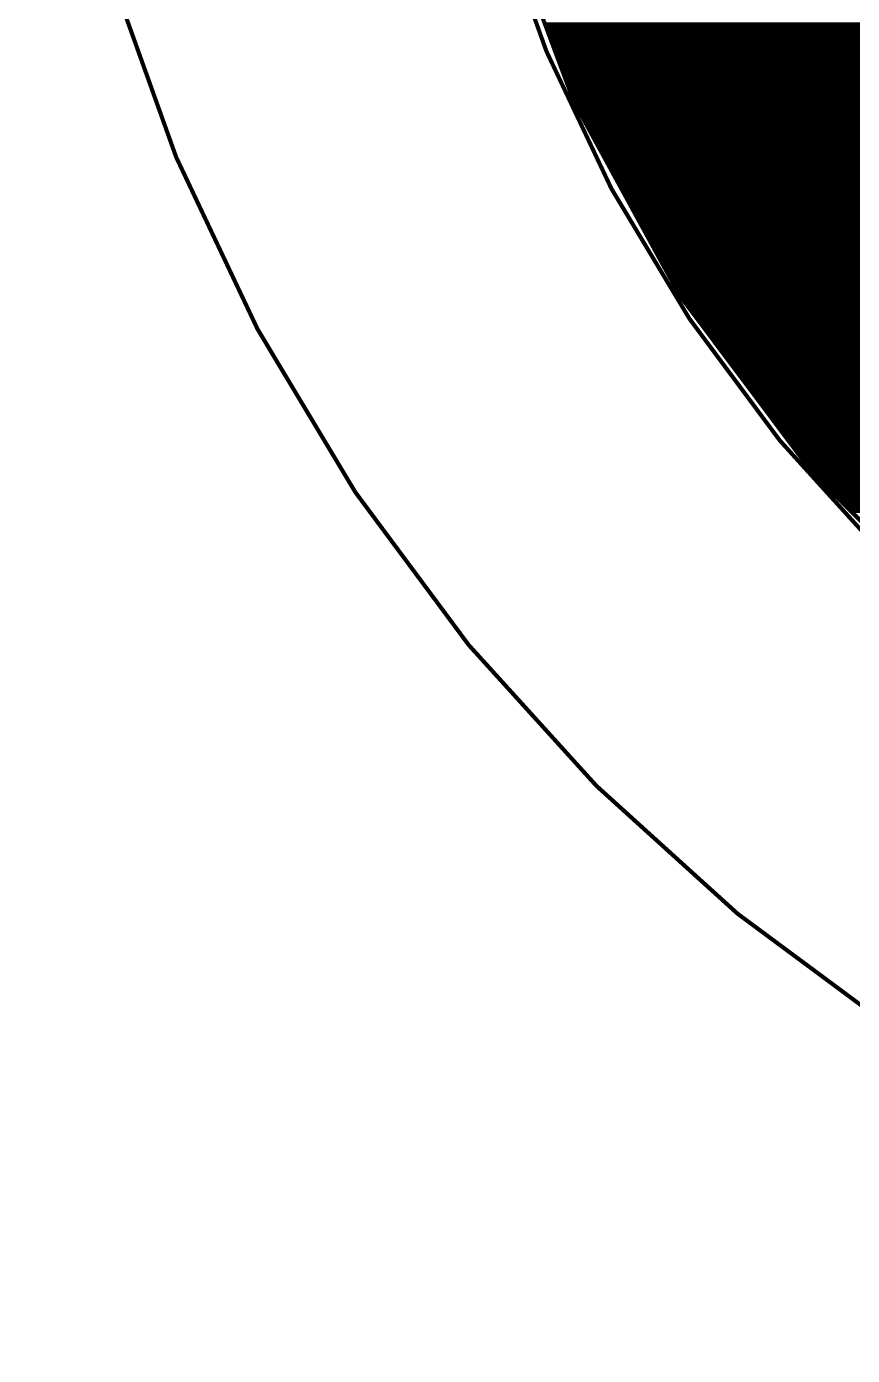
# Model space of a CAD drawing. Extents: x 4.96 to 14.37, y 2.4 to 11.81.
# Drawn here: x 4.962 to 6.964, y 2.402 to 5.625 of the extents above; entities that cross this region are included whole.
import ezdxf

# ---------------------------------------------------------------- set-up
doc = ezdxf.new("R2010")
doc.units = 0
for name, color, linetype in [('1', 12, 'CONTINUOUS'), ('20', 31, 'CONTINUOUS'), ('51', 253, 'CONTINUOUS')]:
    doc.layers.add(name, color=color, linetype=linetype)

msp = doc.modelspace()

# ---------------------------------------------------------------- linework, layer by layer
at = {"layer": '1', "const_width": 0.01}
for points in [[(6.2889, 5.4422), (6.1019, 5.9435)], [(6.2889, 5.4422), (6.1019, 5.9435)], [(6.2188, 5.63), (8.5877, 5.63)], [(6.2188, 5.63), (7.5525, 5.63)], [(6.2226, 5.62), (8.5977, 5.62)], [(6.2226, 5.62), (7.5572, 5.62)], [(6.2263, 5.61), (8.6077, 5.61)], [(6.2263, 5.61), (7.5619, 5.61)], [(6.23, 5.6), (8.6177, 5.6)], [(6.23, 5.6), (7.5686, 5.6)], [(6.2338, 5.59), (8.6277, 5.59)], [(6.2338, 5.59), (7.5795, 5.59)], [(6.2375, 5.58), (8.6377, 5.58)], [(6.2375, 5.58), (7.5904, 5.58)], [(6.2412, 5.57), (8.6477, 5.57)], [(6.2412, 5.57), (7.6013, 5.57)], [(6.2449, 5.56), (8.6577, 5.56)], [(6.2449, 5.56), (7.6122, 5.56)], [(6.2487, 5.55), (8.666, 5.55)], [(6.2487, 5.55), (7.6232, 5.55)], [(6.2524, 5.54), (8.6777, 5.54)], [(6.2524, 5.54), (7.6289, 5.54)], [(6.2561, 5.53), (8.6992, 5.53)], [(6.2561, 5.53), (7.6331, 5.53)], [(6.2599, 5.52), (8.7206, 5.52)], [(6.2599, 5.52), (7.6372, 5.52)], [(6.2636, 5.51), (8.7421, 5.51)], [(6.2636, 5.51), (7.6413, 5.51)], [(6.2673, 5.5), (8.7635, 5.5)], [(6.2673, 5.5), (7.6455, 5.5)], [(6.2711, 5.49), (8.7849, 5.49)], [(6.2711, 5.49), (7.6496, 5.49)], [(6.2748, 5.48), (8.8064, 5.48)], [(6.2748, 5.48), (7.6538, 5.48)], [(6.2785, 5.47), (8.8249, 5.47)], [(6.2785, 5.47), (7.6588, 5.47)], [(6.2822, 5.46), (8.8392, 5.46)], [(6.2822, 5.46), (7.6688, 5.46)], [(6.286, 5.45), (8.8535, 5.45)], [(6.286, 5.45), (7.6788, 5.45)], [(6.5453, 4.9726), (6.2889, 5.4422)], [(6.5453, 4.9726), (6.2889, 5.4422)], [(6.2901, 5.44), (8.8677, 5.44)], [(6.2901, 5.44), (7.6888, 5.44)], [(6.2955, 5.43), (8.882, 5.43)], [(6.2955, 5.43), (7.6988, 5.43)], [(6.301, 5.42), (8.8963, 5.42)], [(6.301, 5.42), (7.7088, 5.42)], [(6.3065, 5.41), (8.9106, 5.41)], [(6.3065, 5.41), (7.7188, 5.41)], [(6.3119, 5.4), (8.9249, 5.4)], [(6.3119, 5.4), (7.7288, 5.4)], [(6.3174, 5.39), (8.9349, 5.39)], [(6.3174, 5.39), (7.7388, 5.39)], [(6.3228, 5.38), (8.9534, 5.38)], [(6.3228, 5.38), (7.7488, 5.38)], [(6.3283, 5.37), (9.0015, 5.37)], [(6.3283, 5.37), (7.7586, 5.37)], [(6.3338, 5.36), (9.0388, 5.36)], [(6.3338, 5.36), (7.7656, 5.36)], [(6.3392, 5.35), (9.0762, 5.35)], [(6.3392, 5.35), (7.7726, 5.35)], [(6.3447, 5.34), (9.1066, 5.34)], [(6.3447, 5.34), (7.7796, 5.34)], [(6.3501, 5.33), (9.1281, 5.33)], [(6.3501, 5.33), (7.7866, 5.33)], [(6.3556, 5.32), (9.1495, 5.32)], [(6.3556, 5.32), (7.7936, 5.32)], [(6.3611, 5.31), (9.171, 5.31)], [(6.3611, 5.31), (7.8006, 5.31)], [(6.3665, 5.3), (9.1924, 5.3)], [(6.3665, 5.3), (7.8076, 5.3)], [(6.372, 5.29), (9.2138, 5.29)], [(6.372, 5.29), (7.8146, 5.29)], [(6.3774, 5.28), (9.2275, 5.28)], [(6.3774, 5.28), (7.8216, 5.28)], [(6.3829, 5.27), (9.3349, 5.27)], [(6.3829, 5.27), (7.8286, 5.27)], [(6.3884, 5.26), (9.412, 5.26)], [(6.3884, 5.26), (7.8356, 5.26)], [(6.3938, 5.25), (9.4494, 5.25)], [(6.3938, 5.25), (7.8459, 5.25)], [(6.3993, 5.24), (9.4867, 5.24)], [(6.3993, 5.24), (7.8616, 5.24)], [(6.4047, 5.23), (9.524, 5.23)], [(6.4047, 5.23), (7.8773, 5.23)], [(6.4102, 5.22), (12.9898, 5.22)], [(6.4102, 5.22), (7.893, 5.22)], [(6.4157, 5.21), (12.9843, 5.21)], [(6.4157, 5.21), (7.9087, 5.21)], [(6.4211, 5.2), (12.9789, 5.2)], [(6.4211, 5.2), (7.9155, 5.2)], [(6.4266, 5.19), (12.9734, 5.19)], [(6.4266, 5.19), (7.9219, 5.19)], [(6.4321, 5.18), (12.968, 5.18)], [(6.4321, 5.18), (7.9283, 5.18)], [(6.4375, 5.17), (12.9625, 5.17)], [(6.4375, 5.17), (7.9346, 5.17)], [(6.443, 5.16), (12.957, 5.16)], [(6.443, 5.16), (7.941, 5.16)], [(6.4484, 5.15), (12.9516, 5.15)], [(6.4484, 5.15), (7.9474, 5.15)], [(6.4539, 5.14), (12.9461, 5.14)], [(6.4539, 5.14), (7.9538, 5.14)], [(6.4594, 5.13), (12.9406, 5.13)], [(6.4594, 5.13), (7.968, 5.13)], [(6.4648, 5.12), (12.9352, 5.12)], [(6.4648, 5.12), (7.9823, 5.12)], [(6.4703, 5.11), (12.9297, 5.11)], [(6.4703, 5.11), (7.9966, 5.11)], [(6.4757, 5.1), (12.9243, 5.1)], [(6.4757, 5.1), (8.0108, 5.1)], [(6.4812, 5.09), (12.9188, 5.09)], [(6.4812, 5.09), (8.0251, 5.09)], [(6.4867, 5.08), (12.9133, 5.08)], [(6.4867, 5.08), (8.0394, 5.08)], [(6.4921, 5.07), (12.9079, 5.07)], [(6.4921, 5.07), (8.0537, 5.07)], [(6.4976, 5.06), (12.9024, 5.06)], [(6.4976, 5.06), (8.068, 5.06)], [(6.503, 5.05), (12.897, 5.05)], [(6.503, 5.05), (8.0788, 5.05)], [(6.5085, 5.04), (12.8915, 5.04)], [(6.5085, 5.04), (8.0888, 5.04)], [(6.514, 5.03), (12.886, 5.03)], [(6.514, 5.03), (8.0988, 5.03)], [(6.5194, 5.02), (12.8806, 5.02)], [(6.5194, 5.02), (8.1088, 5.02)], [(6.5249, 5.01), (12.8751, 5.01)], [(6.5249, 5.01), (8.1188, 5.01)], [(6.5303, 5), (12.8697, 5)], [(6.5303, 5), (8.1288, 5)], [(6.5358, 4.99), (12.8642, 4.99)], [(6.5358, 4.99), (8.1388, 4.99)], [(6.5413, 4.98), (12.8587, 4.98)], [(6.5413, 4.98), (8.1488, 4.98)], [(6.8659, 4.5443), (6.5453, 4.9726)], [(6.8659, 4.5443), (6.5453, 4.9726)], [(6.5472, 4.97), (12.8528, 4.97)], [(6.5472, 4.97), (8.1588, 4.97)], [(6.5547, 4.96), (12.8453, 4.96)], [(6.5547, 4.96), (8.1688, 4.96)], [(6.5622, 4.95), (12.8378, 4.95)], [(6.5622, 4.95), (8.1891, 4.95)], [(6.5697, 4.94), (12.8303, 4.94)], [(6.5697, 4.94), (8.2132, 4.94)], [(6.5772, 4.93), (12.8228, 4.93)], [(6.5772, 4.93), (8.2374, 4.93)], [(6.5847, 4.92), (12.8153, 4.92)], [(6.5847, 4.92), (8.2529, 4.92)], [(6.5922, 4.91), (12.8078, 4.91)], [(6.5922, 4.91), (8.2621, 4.91)], [(6.5996, 4.9), (12.8004, 4.9)], [(6.5996, 4.9), (8.2712, 4.9)], [(6.6071, 4.89), (12.7929, 4.89)], [(6.6071, 4.89), (8.2804, 4.89)], [(6.6146, 4.88), (12.7854, 4.88)], [(6.6146, 4.88), (8.2895, 4.88)], [(6.6221, 4.87), (12.7779, 4.87)], [(6.6221, 4.87), (8.2987, 4.87)], [(6.6296, 4.86), (12.7704, 4.86)], [(6.6296, 4.86), (8.314, 4.86)], [(6.6371, 4.85), (12.7629, 4.85)], [(6.6371, 4.85), (8.3355, 4.85)], [(6.6446, 4.84), (12.7554, 4.84)], [(6.6446, 4.84), (8.3569, 4.84)], [(6.652, 4.83), (12.748, 4.83)], [(6.652, 4.83), (8.3783, 4.83)], [(6.6595, 4.82), (12.7405, 4.82)], [(6.6595, 4.82), (8.3998, 4.82)], [(6.667, 4.81), (12.733, 4.81)], [(6.667, 4.81), (8.4212, 4.81)], [(6.6745, 4.8), (12.7255, 4.8)], [(6.6745, 4.8), (8.4393, 4.8)], [(6.682, 4.79), (12.718, 4.79)], [(6.682, 4.79), (8.4536, 4.79)], [(6.6895, 4.78), (12.7105, 4.78)], [(6.6895, 4.78), (8.4679, 4.78)], [(6.697, 4.77), (12.703, 4.77)], [(6.697, 4.77), (8.4821, 4.77)], [(6.7045, 4.76), (12.6956, 4.76)], [(6.7045, 4.76), (8.4964, 4.76)], [(6.7119, 4.75), (12.6881, 4.75)], [(6.7119, 4.75), (8.5107, 4.75)], [(6.7194, 4.74), (12.6806, 4.74)], [(6.7194, 4.74), (8.525, 4.74)], [(6.7269, 4.73), (12.6731, 4.73)], [(6.7269, 4.73), (8.5393, 4.73)], [(6.7344, 4.72), (12.6656, 4.72)], [(6.7344, 4.72), (8.5625, 4.72)], [(6.7419, 4.71), (12.6581, 4.71)], [(6.7419, 4.71), (8.6077, 4.71)], [(6.7494, 4.7), (12.6506, 4.7)], [(6.7494, 4.7), (8.6365, 4.7)], [(6.7569, 4.69), (12.6432, 4.69)], [(6.7569, 4.69), (8.6495, 4.69)], [(6.7643, 4.68), (12.6357, 4.68)], [(6.7643, 4.68), (8.6625, 4.68)], [(6.7718, 4.67), (12.6282, 4.67)], [(6.7718, 4.67), (8.6756, 4.67)], [(6.7793, 4.66), (12.6207, 4.66)], [(6.7793, 4.66), (8.6886, 4.66)], [(6.7868, 4.65), (12.6132, 4.65)], [(6.7868, 4.65), (8.7135, 4.65)], [(6.7943, 4.64), (12.6057, 4.64)], [(6.7943, 4.64), (8.7509, 4.64)], [(6.8018, 4.63), (12.5982, 4.63)], [(6.8018, 4.63), (8.7882, 4.63)], [(6.8093, 4.62), (12.5907, 4.62)], [(6.8093, 4.62), (8.8255, 4.62)], [(6.8167, 4.61), (12.5833, 4.61)], [(6.8167, 4.61), (8.8501, 4.61)], [(6.8242, 4.6), (12.5758, 4.6)], [(6.8242, 4.6), (8.8716, 4.6)], [(6.8317, 4.59), (12.5683, 4.59)], [(6.8317, 4.59), (8.893, 4.59)], [(6.8392, 4.58), (12.5608, 4.58)], [(6.8392, 4.58), (8.9145, 4.58)], [(6.8467, 4.57), (12.5533, 4.57)], [(6.8467, 4.57), (8.9359, 4.57)], [(6.8542, 4.56), (12.5458, 4.56)], [(6.8542, 4.56), (8.9574, 4.56)], [(6.8617, 4.55), (12.5384, 4.55)], [(6.8617, 4.55), (9.0525, 4.55)], [(7.2443, 4.1659), (6.8659, 4.5443)], [(7.2443, 4.1659), (6.8659, 4.5443)], [(6.8702, 4.54), (12.5298, 4.54)], [(6.8702, 4.54), (9.0717, 4.54)], [(6.8802, 4.53), (12.5198, 4.53)], [(6.8802, 4.53), (9.0909, 4.53)], [(6.8902, 4.52), (12.5098, 4.52)], [(6.8902, 4.52), (9.1102, 4.52)], [(6.9002, 4.51), (12.4998, 4.51)], [(6.9002, 4.51), (9.1869, 4.51)], [(6.9102, 4.5), (12.4898, 4.5)], [(6.9102, 4.5), (9.2733, 4.5)], [(6.9202, 4.49), (12.4798, 4.49)], [(6.9202, 4.49), (9.3107, 4.49)], [(6.9302, 4.48), (12.4698, 4.48)], [(6.9302, 4.48), (9.348, 4.48)], [(6.9402, 4.47), (12.4598, 4.47)], [(6.9402, 4.47), (9.3853, 4.47)], [(6.9502, 4.46), (12.4498, 4.46)], [(6.9502, 4.46), (9.5347, 4.46)], [(6.9602, 4.45), (12.4398, 4.45)], [(6.9602, 4.45), (12.4398, 4.45)]]:
    msp.add_lwpolyline(points, dxfattribs=at)
at = {"layer": '1', "const_width": 0.005}
for points in [[(6.2226, 5.6225, 1), (6.2226, 5.6175)], [(6.2226, 5.6225, 1), (6.2226, 5.6175)], [(6.2263, 5.6125, 1), (6.2263, 5.6075)], [(6.2263, 5.6125, 1), (6.2263, 5.6075)], [(6.23, 5.6025, 1), (6.23, 5.5975)], [(6.23, 5.6025, 1), (6.23, 5.5975)], [(6.2338, 5.5925, 1), (6.2338, 5.5875)], [(6.2338, 5.5925, 1), (6.2338, 5.5875)], [(6.2375, 5.5825, 1), (6.2375, 5.5775)], [(6.2375, 5.5825, 1), (6.2375, 5.5775)], [(6.2412, 5.5725, 1), (6.2412, 5.5675)], [(6.2412, 5.5725, 1), (6.2412, 5.5675)], [(6.2449, 5.5625, 1), (6.2449, 5.5575)], [(6.2449, 5.5625, 1), (6.2449, 5.5575)], [(6.2487, 5.5525, 1), (6.2487, 5.5475)], [(6.2487, 5.5525, 1), (6.2487, 5.5475)], [(6.2524, 5.5425, 1), (6.2524, 5.5375)], [(6.2524, 5.5425, 1), (6.2524, 5.5375)], [(6.2561, 5.5325, 1), (6.2561, 5.5275)], [(6.2561, 5.5325, 1), (6.2561, 5.5275)], [(6.2599, 5.5225, 1), (6.2599, 5.5175)], [(6.2599, 5.5225, 1), (6.2599, 5.5175)], [(6.2636, 5.5125, 1), (6.2636, 5.5075)], [(6.2636, 5.5125, 1), (6.2636, 5.5075)], [(6.2673, 5.5025, 1), (6.2673, 5.4975)], [(6.2673, 5.5025, 1), (6.2673, 5.4975)], [(6.2711, 5.4925, 1), (6.2711, 5.4875)], [(6.2711, 5.4925, 1), (6.2711, 5.4875)], [(6.2748, 5.4825, 1), (6.2748, 5.4775)], [(6.2748, 5.4825, 1), (6.2748, 5.4775)], [(6.2785, 5.4725, 1), (6.2785, 5.4675)], [(6.2785, 5.4725, 1), (6.2785, 5.4675)], [(6.2822, 5.4625, 1), (6.2822, 5.4575)], [(6.2822, 5.4625, 1), (6.2822, 5.4575)], [(6.286, 5.4525, 1), (6.286, 5.4475)], [(6.286, 5.4525, 1), (6.286, 5.4475)], [(6.2911, 5.4434, 1), (6.2867, 5.441)], [(6.2911, 5.4434, 1), (6.2867, 5.441)], [(6.2865, 5.4413, 1), (6.2912, 5.4431)], [(6.2865, 5.4413, 1), (6.2912, 5.4431)], [(6.2901, 5.4425, 1), (6.2901, 5.4375)], [(6.2901, 5.4425, 1), (6.2901, 5.4375)], [(6.2955, 5.4325, 1), (6.2955, 5.4275)], [(6.2955, 5.4325, 1), (6.2955, 5.4275)], [(6.301, 5.4225, 1), (6.301, 5.4175)], [(6.301, 5.4225, 1), (6.301, 5.4175)], [(6.3065, 5.4125, 1), (6.3065, 5.4075)], [(6.3065, 5.4125, 1), (6.3065, 5.4075)], [(6.3119, 5.4025, 1), (6.3119, 5.3975)], [(6.3119, 5.4025, 1), (6.3119, 5.3975)], [(6.3174, 5.3925, 1), (6.3174, 5.3875)], [(6.3174, 5.3925, 1), (6.3174, 5.3875)], [(6.3228, 5.3825, 1), (6.3228, 5.3775)], [(6.3228, 5.3825, 1), (6.3228, 5.3775)], [(6.3283, 5.3725, 1), (6.3283, 5.3675)], [(6.3283, 5.3725, 1), (6.3283, 5.3675)], [(6.3338, 5.3625, 1), (6.3338, 5.3575)], [(6.3338, 5.3625, 1), (6.3338, 5.3575)], [(6.3392, 5.3525, 1), (6.3392, 5.3475)], [(6.3392, 5.3525, 1), (6.3392, 5.3475)], [(6.3447, 5.3425, 1), (6.3447, 5.3375)], [(6.3447, 5.3425, 1), (6.3447, 5.3375)], [(6.3501, 5.3325, 1), (6.3501, 5.3275)], [(6.3501, 5.3325, 1), (6.3501, 5.3275)], [(6.3556, 5.3225, 1), (6.3556, 5.3175)], [(6.3556, 5.3225, 1), (6.3556, 5.3175)], [(6.3611, 5.3125, 1), (6.3611, 5.3075)], [(6.3611, 5.3125, 1), (6.3611, 5.3075)], [(6.3665, 5.3025, 1), (6.3665, 5.2975)], [(6.3665, 5.3025, 1), (6.3665, 5.2975)], [(6.372, 5.2925, 1), (6.372, 5.2875)], [(6.372, 5.2925, 1), (6.372, 5.2875)], [(6.3774, 5.2825, 1), (6.3774, 5.2775)], [(6.3774, 5.2825, 1), (6.3774, 5.2775)], [(6.3829, 5.2725, 1), (6.3829, 5.2675)], [(6.3829, 5.2725, 1), (6.3829, 5.2675)], [(6.3884, 5.2625, 1), (6.3884, 5.2575)], [(6.3884, 5.2625, 1), (6.3884, 5.2575)], [(6.3938, 5.2525, 1), (6.3938, 5.2475)], [(6.3938, 5.2525, 1), (6.3938, 5.2475)], [(6.3993, 5.2425, 1), (6.3993, 5.2375)], [(6.3993, 5.2425, 1), (6.3993, 5.2375)], [(6.4047, 5.2325, 1), (6.4047, 5.2275)], [(6.4047, 5.2325, 1), (6.4047, 5.2275)], [(6.4102, 5.2225, 1), (6.4102, 5.2175)], [(6.4102, 5.2225, 1), (6.4102, 5.2175)], [(6.4157, 5.2125, 1), (6.4157, 5.2075)], [(6.4157, 5.2125, 1), (6.4157, 5.2075)], [(6.4211, 5.2025, 1), (6.4211, 5.1975)], [(6.4211, 5.2025, 1), (6.4211, 5.1975)], [(6.4266, 5.1925, 1), (6.4266, 5.1875)], [(6.4266, 5.1925, 1), (6.4266, 5.1875)], [(6.4321, 5.1825, 1), (6.4321, 5.1775)], [(6.4321, 5.1825, 1), (6.4321, 5.1775)], [(6.4375, 5.1725, 1), (6.4375, 5.1675)], [(6.4375, 5.1725, 1), (6.4375, 5.1675)], [(6.443, 5.1625, 1), (6.443, 5.1575)], [(6.443, 5.1625, 1), (6.443, 5.1575)], [(6.4484, 5.1525, 1), (6.4484, 5.1475)], [(6.4484, 5.1525, 1), (6.4484, 5.1475)], [(6.4539, 5.1425, 1), (6.4539, 5.1375)], [(6.4539, 5.1425, 1), (6.4539, 5.1375)], [(6.4594, 5.1325, 1), (6.4594, 5.1275)], [(6.4594, 5.1325, 1), (6.4594, 5.1275)], [(6.4648, 5.1225, 1), (6.4648, 5.1175)], [(6.4648, 5.1225, 1), (6.4648, 5.1175)], [(6.4703, 5.1125, 1), (6.4703, 5.1075)], [(6.4703, 5.1125, 1), (6.4703, 5.1075)], [(6.4757, 5.1025, 1), (6.4757, 5.0975)], [(6.4757, 5.1025, 1), (6.4757, 5.0975)], [(6.4812, 5.0925, 1), (6.4812, 5.0875)], [(6.4812, 5.0925, 1), (6.4812, 5.0875)], [(6.4867, 5.0825, 1), (6.4867, 5.0775)], [(6.4867, 5.0825, 1), (6.4867, 5.0775)], [(6.4921, 5.0725, 1), (6.4921, 5.0675)], [(6.4921, 5.0725, 1), (6.4921, 5.0675)], [(6.4976, 5.0625, 1), (6.4976, 5.0575)], [(6.4976, 5.0625, 1), (6.4976, 5.0575)], [(6.503, 5.0525, 1), (6.503, 5.0475)], [(6.503, 5.0525, 1), (6.503, 5.0475)], [(6.5085, 5.0425, 1), (6.5085, 5.0375)], [(6.5085, 5.0425, 1), (6.5085, 5.0375)], [(6.514, 5.0325, 1), (6.514, 5.0275)], [(6.514, 5.0325, 1), (6.514, 5.0275)], [(6.5194, 5.0225, 1), (6.5194, 5.0175)], [(6.5194, 5.0225, 1), (6.5194, 5.0175)], [(6.5249, 5.0125, 1), (6.5249, 5.0075)], [(6.5249, 5.0125, 1), (6.5249, 5.0075)], [(6.5303, 5.0025, 1), (6.5303, 4.9975)], [(6.5303, 5.0025, 1), (6.5303, 4.9975)], [(6.5358, 4.9925, 1), (6.5358, 4.9875)], [(6.5358, 4.9925, 1), (6.5358, 4.9875)], [(6.5413, 4.9825, 1), (6.5413, 4.9775)], [(6.5413, 4.9825, 1), (6.5413, 4.9775)], [(6.5473, 4.9741, 1), (6.5433, 4.9711)], [(6.5473, 4.9741, 1), (6.5433, 4.9711)], [(6.5431, 4.9714, 1), (6.5475, 4.9738)], [(6.5431, 4.9714, 1), (6.5475, 4.9738)], [(6.5472, 4.9725, 1), (6.5472, 4.9675)], [(6.5472, 4.9725, 1), (6.5472, 4.9675)], [(6.5547, 4.9625, 1), (6.5547, 4.9575)], [(6.5547, 4.9625, 1), (6.5547, 4.9575)], [(6.5622, 4.9525, 1), (6.5622, 4.9475)], [(6.5622, 4.9525, 1), (6.5622, 4.9475)], [(6.5697, 4.9425, 1), (6.5697, 4.9375)], [(6.5697, 4.9425, 1), (6.5697, 4.9375)], [(6.5772, 4.9325, 1), (6.5772, 4.9275)], [(6.5772, 4.9325, 1), (6.5772, 4.9275)], [(6.5847, 4.9225, 1), (6.5847, 4.9175)], [(6.5847, 4.9225, 1), (6.5847, 4.9175)], [(6.5922, 4.9125, 1), (6.5922, 4.9075)], [(6.5922, 4.9125, 1), (6.5922, 4.9075)], [(6.5996, 4.9025, 1), (6.5996, 4.8975)], [(6.5996, 4.9025, 1), (6.5996, 4.8975)], [(6.6071, 4.8925, 1), (6.6071, 4.8875)], [(6.6071, 4.8925, 1), (6.6071, 4.8875)], [(6.6146, 4.8825, 1), (6.6146, 4.8775)], [(6.6146, 4.8825, 1), (6.6146, 4.8775)], [(6.6221, 4.8725, 1), (6.6221, 4.8675)], [(6.6221, 4.8725, 1), (6.6221, 4.8675)], [(6.6296, 4.8625, 1), (6.6296, 4.8575)], [(6.6296, 4.8625, 1), (6.6296, 4.8575)], [(6.6371, 4.8525, 1), (6.6371, 4.8475)], [(6.6371, 4.8525, 1), (6.6371, 4.8475)], [(6.6446, 4.8425, 1), (6.6446, 4.8375)], [(6.6446, 4.8425, 1), (6.6446, 4.8375)], [(6.652, 4.8325, 1), (6.652, 4.8275)], [(6.652, 4.8325, 1), (6.652, 4.8275)], [(6.6595, 4.8225, 1), (6.6595, 4.8175)], [(6.6595, 4.8225, 1), (6.6595, 4.8175)], [(6.667, 4.8125, 1), (6.667, 4.8075)], [(6.667, 4.8125, 1), (6.667, 4.8075)], [(6.6745, 4.8025, 1), (6.6745, 4.7975)], [(6.6745, 4.8025, 1), (6.6745, 4.7975)], [(6.682, 4.7925, 1), (6.682, 4.7875)], [(6.682, 4.7925, 1), (6.682, 4.7875)], [(6.6895, 4.7825, 1), (6.6895, 4.7775)], [(6.6895, 4.7825, 1), (6.6895, 4.7775)], [(6.697, 4.7725, 1), (6.697, 4.7675)], [(6.697, 4.7725, 1), (6.697, 4.7675)], [(6.7045, 4.7625, 1), (6.7045, 4.7575)], [(6.7045, 4.7625, 1), (6.7045, 4.7575)], [(6.7119, 4.7525, 1), (6.7119, 4.7475)], [(6.7119, 4.7525, 1), (6.7119, 4.7475)], [(6.7194, 4.7425, 1), (6.7194, 4.7375)], [(6.7194, 4.7425, 1), (6.7194, 4.7375)], [(6.7269, 4.7325, 1), (6.7269, 4.7275)], [(6.7269, 4.7325, 1), (6.7269, 4.7275)], [(6.7344, 4.7225, 1), (6.7344, 4.7175)], [(6.7344, 4.7225, 1), (6.7344, 4.7175)], [(6.7419, 4.7125, 1), (6.7419, 4.7075)], [(6.7419, 4.7125, 1), (6.7419, 4.7075)], [(6.7494, 4.7025, 1), (6.7494, 4.6975)], [(6.7494, 4.7025, 1), (6.7494, 4.6975)], [(6.7569, 4.6925, 1), (6.7569, 4.6875)], [(6.7569, 4.6925, 1), (6.7569, 4.6875)], [(6.7643, 4.6825, 1), (6.7643, 4.6775)], [(6.7643, 4.6825, 1), (6.7643, 4.6775)], [(6.7718, 4.6725, 1), (6.7718, 4.6675)], [(6.7718, 4.6725, 1), (6.7718, 4.6675)], [(6.7793, 4.6625, 1), (6.7793, 4.6575)], [(6.7793, 4.6625, 1), (6.7793, 4.6575)], [(6.7868, 4.6525, 1), (6.7868, 4.6475)], [(6.7868, 4.6525, 1), (6.7868, 4.6475)], [(6.7943, 4.6425, 1), (6.7943, 4.6375)], [(6.7943, 4.6425, 1), (6.7943, 4.6375)], [(6.8018, 4.6325, 1), (6.8018, 4.6275)], [(6.8018, 4.6325, 1), (6.8018, 4.6275)], [(6.8093, 4.6225, 1), (6.8093, 4.6175)], [(6.8093, 4.6225, 1), (6.8093, 4.6175)], [(6.8167, 4.6125, 1), (6.8167, 4.6075)], [(6.8167, 4.6125, 1), (6.8167, 4.6075)], [(6.8242, 4.6025, 1), (6.8242, 4.5975)], [(6.8242, 4.6025, 1), (6.8242, 4.5975)], [(6.8317, 4.5925, 1), (6.8317, 4.5875)], [(6.8317, 4.5925, 1), (6.8317, 4.5875)], [(6.8392, 4.5825, 1), (6.8392, 4.5775)], [(6.8392, 4.5825, 1), (6.8392, 4.5775)], [(6.8467, 4.5725, 1), (6.8467, 4.5675)], [(6.8467, 4.5725, 1), (6.8467, 4.5675)], [(6.8542, 4.5625, 1), (6.8542, 4.5575)], [(6.8542, 4.5625, 1), (6.8542, 4.5575)], [(6.8617, 4.5525, 1), (6.8617, 4.5475)], [(6.8617, 4.5525, 1), (6.8617, 4.5475)], [(6.8677, 4.546, 1), (6.8642, 4.5425)], [(6.8677, 4.546, 1), (6.8642, 4.5425)], [(6.8639, 4.5428, 1), (6.8679, 4.5458)], [(6.8639, 4.5428, 1), (6.8679, 4.5458)], [(6.8702, 4.5425, 1), (6.8702, 4.5375)], [(6.8702, 4.5425, 1), (6.8702, 4.5375)], [(6.8802, 4.5325, 1), (6.8802, 4.5275)], [(6.8802, 4.5325, 1), (6.8802, 4.5275)], [(6.8902, 4.5225, 1), (6.8902, 4.5175)], [(6.8902, 4.5225, 1), (6.8902, 4.5175)], [(6.9002, 4.5125, 1), (6.9002, 4.5075)], [(6.9002, 4.5125, 1), (6.9002, 4.5075)], [(6.9102, 4.5025, 1), (6.9102, 4.4975)], [(6.9102, 4.5025, 1), (6.9102, 4.4975)], [(6.9202, 4.4925, 1), (6.9202, 4.4875)], [(6.9202, 4.4925, 1), (6.9202, 4.4875)], [(6.9302, 4.4825, 1), (6.9302, 4.4775)], [(6.9302, 4.4825, 1), (6.9302, 4.4775)], [(6.9402, 4.4725, 1), (6.9402, 4.4675)], [(6.9402, 4.4725, 1), (6.9402, 4.4675)], [(6.9502, 4.4625, 1), (6.9502, 4.4575)], [(6.9502, 4.4625, 1), (6.9502, 4.4575)], [(6.9602, 4.4525, 1), (6.9602, 4.4475)], [(6.9602, 4.4525, 1), (6.9602, 4.4475)]]:
    msp.add_lwpolyline(points, format="xyb", dxfattribs=at)
at = {"layer": '20', "const_width": 0.01}
msp.add_lwpolyline([(9.6667, 2.4067, 1), (9.6667, 11.8067, 1), (9.6667, 2.4067)], format="xyb", dxfattribs=at)
at = {"layer": '51', "const_width": 0.01}
msp.add_lwpolyline([(9.6867, 3.25, 1), (9.6867, 10.75, 1), (9.6867, 3.25)], format="xyb", dxfattribs=at)

doc.saveas('drawing.dxf')
